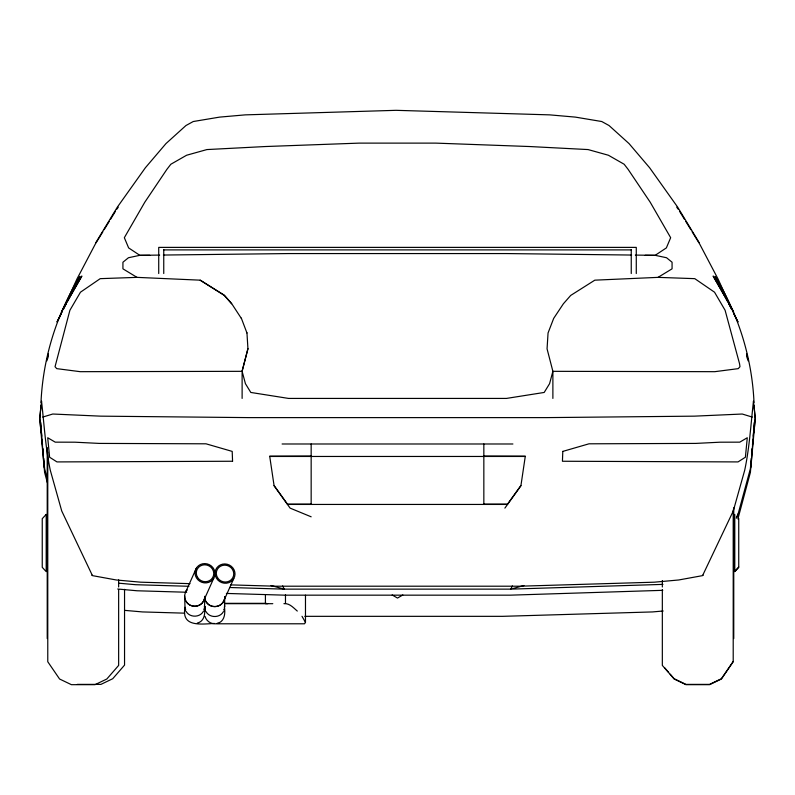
<?xml version="1.0" encoding="UTF-8"?>
<svg xmlns="http://www.w3.org/2000/svg" width="795" height="795" viewBox="0 0 795 795"><rect width="100%" height="100%" fill="white"/><g stroke="black" fill="none" stroke-linecap="round" stroke-linejoin="round"><path stroke-width="1.19" d="M190.025 583.659L140.665 582.188L116.299 579.982L92.439 575.63L61.732 510.996L50.314 470.322C45.484 447.674 44.142 424.053 41.529 401.187L39.75 418.428L44.053 466.635L47.372 478.968M40.952 405.311L39.82 418.667L41.062 432.52M40.992 402.509C42.96 358.058 56.564 314.323 79.947 276.382L67.466 301.305M40.575 421.966L44.58 472.3L47.402 482.803M750.42 468.136L750.639 465.671M750.858 463.217L751.285 458.308M751.722 453.398L752.149 448.479M752.477 444.803L752.905 439.883M753.233 436.207L753.66 431.288M754.097 426.378L754.425 422.692M753.938 432.52L755.18 418.667L754.048 405.311M185.026 607.261C181.081 627.116 200.38 624.204 214.411 623.439M204.792 596.26L204.444 598.864A10.057 10.057 0 0 1 190.094 605.174A10.057 10.057 0 0 1 187.034 589.791L186.03 591.232L196.295 568.276M204.444 608.861L204.792 598.486M224.448 609.208L224.796 596.598A10.057 10.057 0 0 1 224.647 598.347M305.479 595.177L305.479 622.406L304.515 623.787L214.739 623.787C210.307 623.797 206.203 620.676 205.03 616.393M47.63 358.754L48.316 353.924L46.915 360.831M736.339 518.171L737.879 514.842L750.947 466.635L755.25 418.428L753.471 401.187C750.858 424.053 749.516 447.674 744.686 470.322L733.268 510.996L702.561 575.63L678.701 579.982L654.335 582.188L519.831 586.203L275.169 586.203L230.749 584.881M247.941 348.588L242.117 371.076M737.879 519.016L750.42 472.3L754.425 421.966M185.026 610.848L185.692 609.228M213.756 578.243A10.057 9.58 24.1 0 1 196.474 577.935A10.057 9.58 24.1 0 1 204.852 563.595A10.057 9.58 24.1 0 1 213.756 578.243L203.441 601.288C199.923 607.827 189.548 607.827 186.03 601.288M233.76 578.581A10.057 9.58 24.1 0 1 216.478 578.273A10.057 9.58 24.1 0 1 224.856 563.943A10.057 9.58 24.1 0 1 233.76 578.581L223.445 601.626C219.927 608.175 209.552 608.175 206.034 601.626M62.855 309.921L76.946 279.025L95.271 244.135L102.863 231.772M59.317 317.553L62.348 311.024L57.002 322.005L60.947 314.303M736.468 517.565L738.376 513.451M512.358 585.925L510.797 589.135L284.203 589.135L229.765 587.515M63.66 308.887L66.373 303.471M61.414 311.898L81.865 276.034L65.309 304.714M95.877 242.564L117.282 207.227L145.366 167.765L165.976 143.577L185.97 125.521L193.245 121.526L219.619 117.113L245.267 114.868L396.069 110.326L549.733 114.868L575.381 117.113L601.755 121.526L609.03 125.521L629.024 143.577L649.634 167.765L677.718 207.227L699.123 242.564M104.135 229.705L109.193 221.467M110.465 219.41L115.523 211.172M733.209 661.45L721.393 678.721L709.577 684.386L685.956 684.386L674.15 678.721L670.215 674.19M116.865 209.155L118.266 207.197M520.894 485.536L507.528 504.149L483.837 504.149M504.885 508.124L520.894 485.825L525.306 456.171L483.837 456.062M203.441 611.275C199.913 617.794 189.568 617.794 186.03 611.275M223.445 611.623C219.917 618.142 209.572 618.142 206.034 611.623M734.779 571.337L738.734 567.044M552.883 398.424L552.883 371.325L547.059 348.836L548.053 332.986L553.678 318.388L563.377 303.779L570.701 295.432L594.819 280.168L658.012 277.366L672.073 268.829L672.073 262.231L666.538 257.729L655.169 255.324L635.334 255.086M402.836 594.978L397.5 598.069L392.164 594.978M265.57 603.693L267.816 603.663M197.339 623.081C205.07 621.143 205.299 612.418 204.444 606.029M217.343 623.429C224.508 621.64 225.472 613.66 224.448 607.549M42.731 417.077L52.758 414.026L100.627 416.153L248.596 417.614L546.404 417.614L694.373 416.153L742.242 414.026L752.269 417.077M523.955 585.518L510.797 589.135L662.941 584.385M702.561 575.341L703.138 575.212M662.782 590.327L510.301 595.167L284.699 595.167L226.386 593.428M663.189 610.997L652.546 611.931L502.549 616.334L304.803 616.334M241.322 318.388L231.623 303.531L224.299 295.184L200.181 280.168L136.988 277.366L100.22 278.657L80.464 292.202L69.89 310.298L55.034 366.724L56.753 368.642L80.235 371.682L242.117 371.325L247.941 348.836L246.947 332.737M159.666 255.086L139.831 255.324L128.462 257.729L122.927 262.231L122.927 268.829L136.988 277.366M163.382 255.046L288.585 253.565L506.415 253.565L631.618 255.046M311.163 456.062L269.694 456.171L274.106 485.825L290.115 508.124L311.163 516.81M269.694 456.459L525.306 456.459M163.75 249.898L631.25 249.898M149.768 255.324L139.831 255.324L128.631 247.901L124.338 237.695L144.779 202.238L166.87 169.385L170.845 164.247L186.596 155.244L206.919 149.569L265.252 146.538L359.231 143.12L435.769 143.12L529.748 146.538L588.081 149.569L608.404 155.244L624.155 164.247L628.13 169.385L650.221 202.238L670.662 237.695L666.369 247.901L655.169 255.324L645.232 255.324M282.096 443.988L512.904 443.988M311.163 504.149L287.472 504.149L274.106 485.536M287.472 504.437L507.528 504.437M224.379 603.335L266.385 603.335M224.627 603.683L272.794 603.683M283.914 603.683C289.459 603.007 293.484 607.837 297.3 611.067M216.876 623.439L219.331 623.439M77.304 684.386L100.925 684.386L112.731 678.721L124.547 665.117L124.547 589.324M658.012 277.366L694.78 278.657L714.536 292.202L725.11 310.298L739.559 363.772L739.966 366.724L738.247 368.642L714.765 371.682L552.883 371.325L549.574 383.677L544.187 392.452L506.445 398.424L288.555 398.424L250.813 392.452L245.426 383.677L242.117 371.325L242.117 398.424M188.932 586.293L135.726 584.713L118.584 583.172M186.686 592.245L137.058 590.774L117.7 589.016M184.609 613.164L142.454 611.931L124.716 610.371M91.862 575.212L92.439 575.341M271.045 585.518L284.203 589.135L282.642 585.925M200.181 280.168L224.299 295.432L231.623 303.779M664.7 667.84L668.635 672.371M302.001 616.274L305.479 622.406M676.734 207.197L678.135 209.155M679.477 211.172L684.535 219.41M685.807 221.467L690.865 229.705M692.137 231.772L699.729 244.135L718.054 279.025L732.145 309.921M727.534 301.305L715.053 276.382C738.436 314.323 752.04 358.058 754.008 402.509M728.627 303.471L731.34 308.887M734.053 314.303L737.999 322.005L732.652 311.024M223.783 609.457L224.448 611.067M203.778 609.119L204.444 610.729M241.322 318.139L246.947 332.986M748.085 360.831L746.684 353.924L747.37 358.754M224.568 604.886L224.796 606.615M204.693 596.598L205.03 599.201A10.057 10.057 0 0 0 224.448 599.201M204.693 606.615L205.03 609.208M185.026 608.861L184.679 596.26M40.575 422.692L40.903 426.378M41.34 431.288L41.767 436.207M42.095 439.883L42.523 444.803M42.85 448.479L43.278 453.398M43.715 458.308L44.142 463.217M44.361 465.671L44.58 468.136M738.734 518.41L738.734 567.332L734.779 571.625L734.779 514.405M733.755 507.767L733.755 638.574M733.209 509.983L733.209 661.738L721.393 679.01L709.577 684.674L685.956 684.674L674.15 679.01L662.334 665.415L662.334 589.622M662.334 580.519L662.334 586.978M636.278 273.53L636.278 247.384L158.722 247.384L158.722 273.53M631.25 249.769L631.25 273.53M483.837 443.988L483.837 504.437M311.163 443.988L311.163 504.437M285.475 594.829L285.475 603.494M265.421 594.809L265.421 603.475M205.03 606.416L205.03 611.186M163.75 249.769L163.75 273.53M118.644 579.873L118.644 586.978M118.644 589.622L118.644 665.415L106.828 679.01L95.022 684.674L71.401 684.674L59.585 679.01L47.77 661.738L47.77 451.967M47.223 447.456L47.223 638.574M562.8 451.401L562.433 461.249L738.028 461.915L745.392 457.234L747.28 437.747L739.767 442.159L719.982 442.199L695.705 443.411L589.006 443.809L562.8 451.401M46.199 514.405L42.244 518.698L42.244 567.332L46.199 571.625L46.199 514.405M232.567 461.249L56.972 461.915L49.608 457.234L47.72 437.747L55.233 442.159L75.018 442.199L99.296 443.411L205.994 443.809L232.2 451.401L232.567 461.249M729.691 304.714L713.135 276.034L733.586 311.898L729.691 304.714M197.548 577.349A8.795 8.377 24.1 0 0 212.662 577.617A8.795 8.377 24.1 0 0 204.871 564.808A8.795 8.377 24.1 0 0 197.548 577.349M217.552 577.687A8.795 8.377 24.1 0 0 232.667 577.955A8.795 8.377 24.1 0 0 224.876 565.146A8.795 8.377 24.1 0 0 217.552 577.687"/></g></svg>
